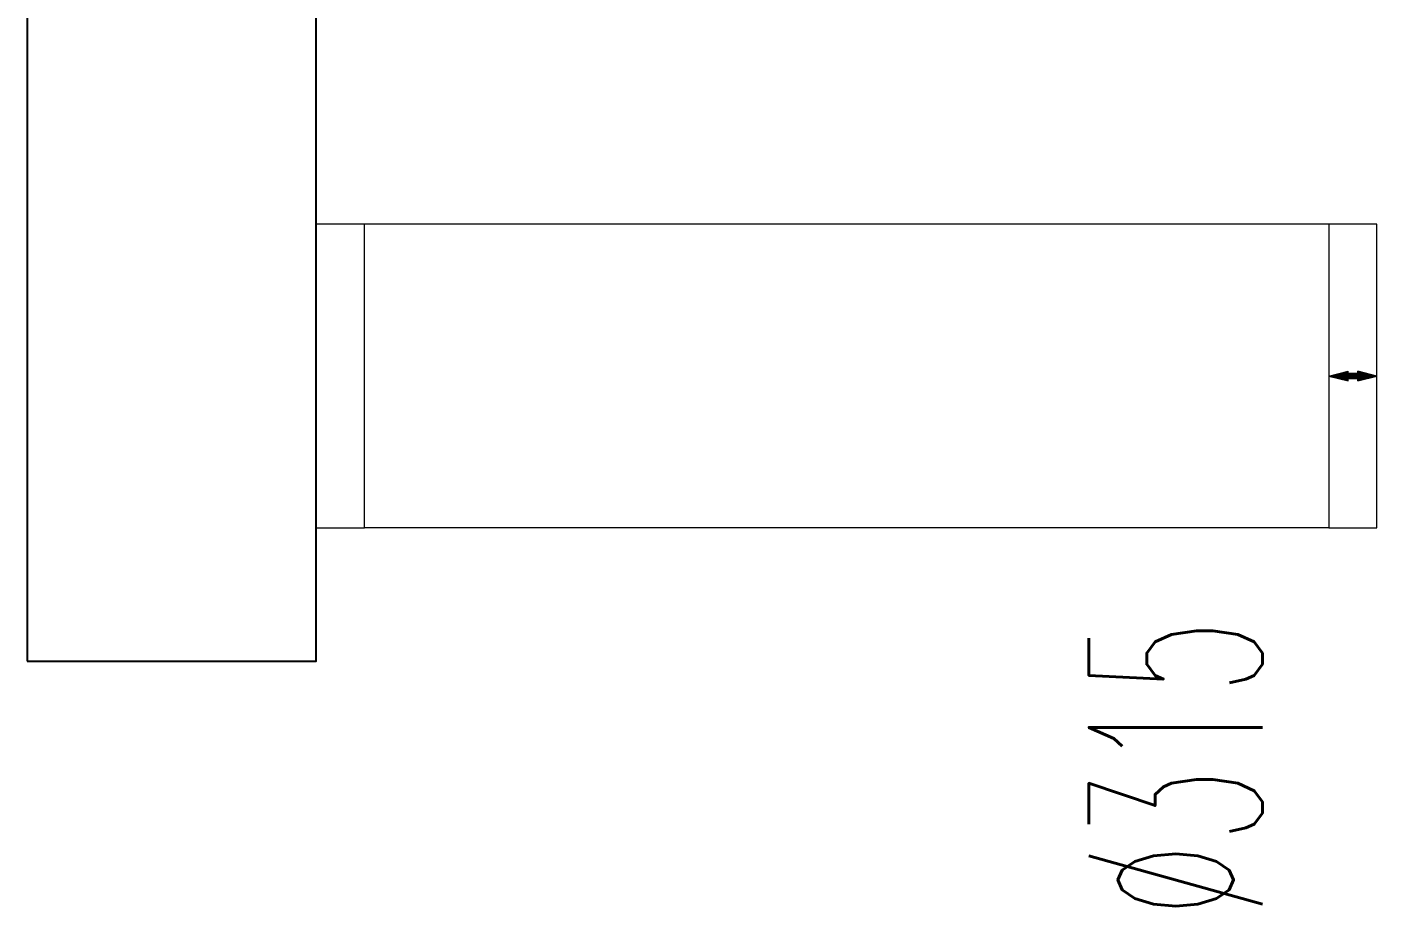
# Model space of a CAD drawing. Header units: inches. Extents: x -172 to 5713, y -54 to 3470.
# Drawn here: x 3646.1 to 3786.2, y 34.7 to 125.9 of the extents above; entities that cross this region are included whole.
import ezdxf
from ezdxf.enums import TextEntityAlignment as Align

# ---------------------------------------------------------------- set-up
doc = ezdxf.new("R2010")
doc.units = ezdxf.units.IN
doc.header["$MEASUREMENT"] = 0
doc.layers.add('MTY-UFLEME-KANALI', color=20, linetype='Continuous')
doc.layers.add('MTY-UFLEME-KANALI-Flex', color=21, linetype='ZIGZAG', lineweight=0)
doc.layers.add('VDI3805_Objects', color=7, linetype='Continuous', lineweight=0)
doc.styles.add('CAP', font='simplxtw.shx', dxfattribs={"width": 0.65})
doc.linetypes.add('ZIGZAG', pattern='A,0.0001,-0.2,[131,ltypeshp.shx,S=0.2,R=0,X=-0.2,Y=0],-0.4,[131,ltypeshp.shx,S=0.2,R=180.00002,X=0.2,Y=0],-0.2', length=0.8001)

# ---------------------------------------------------------------- blocks, each defined once
blk = doc.blocks.new('70205_970_01')
at = {"layer": 'VDI3805_Objects', "color": 3}
for p, q in [((0.4955, 0.005), (0.4755, 0)), ((0.4755, 0), (0.4955, 0.0049)), ((0.4755, 0), (0.4955, 0.0046)), ((0.4755, 0), (0.4955, 0.0042)), ((0.4755, 0), (0.4955, 0.0035)), ((0.4755, 0), (0.4955, 0.0028)), ((0.4755, 0), (0.4955, 0.0019)), ((0.4755, 0), (0.4955, 0.001)), ((0.4755, 0), (0.4955, 0)), ((0.4755, 0), (0.4955, -0.001)), ((0.4755, 0), (0.4955, -0.0019)), ((0.4755, 0), (0.4955, -0.0028)), ((0.4755, 0), (0.4955, -0.0035)), ((0.4755, 0), (0.4955, -0.0042)), ((0.4755, 0), (0.4955, -0.0046)), ((0.4755, 0), (0.4955, -0.0049)), ((0.4755, 0), (0.4955, -0.005)), ((0.4955, 0.005), (0.4955, 0.0049)), ((0.4955, 0.0049), (0.4955, 0.0046)), ((0.4955, 0.0046), (0.4955, 0.0042)), ((0.4955, 0.0042), (0.4955, 0.0035)), ((0.4955, 0.0035), (0.4955, 0.0028)), ((0.4955, 0.0028), (0.4955, 0.0019)), ((0.4955, 0.0025), (0.4955, 0.0023)), ((0.4955, 0.0025), (0.4955, 0.0025)), ((0.5055, 0.0025), (0.4955, 0.0025)), ((0.4955, 0.0025), (0.5055, 0.0025)), ((0.4955, 0.0023), (0.4955, 0.0021)), ((0.4955, 0.0023), (0.5055, 0.0023)), ((0.4955, 0.0021), (0.4955, 0.0018)), ((0.4955, 0.0021), (0.5055, 0.0021)), ((0.4955, 0.0019), (0.4955, 0.001)), ((0.4955, 0.0018), (0.4955, 0.0014)), ((0.4955, 0.0018), (0.5055, 0.0018)), ((0.4955, 0.0014), (0.4955, 0.001)), ((0.4955, 0.0014), (0.5055, 0.0014)), ((0.4955, 0.001), (0.4955, 0)), ((0.4955, 0.001), (0.4955, 0.0005)), ((0.4955, 0.001), (0.5055, 0.001)), ((0.4955, 0.0005), (0.4955, 0)), ((0.4955, 0.0005), (0.5055, 0.0005)), ((0.4955, 0), (0.4955, -0.001)), ((0.4955, 0), (0.4955, -0.0005)), ((0.4955, 0), (0.5055, 0)), ((0.5055, 0.0049), (0.5055, 0.005)), ((0.5255, 0), (0.5055, 0.005)), ((0.5055, 0.0049), (0.5055, 0.0046)), ((0.5255, 0), (0.5055, 0.0049)), ((0.5055, 0.0046), (0.5055, 0.0042)), ((0.5255, 0), (0.5055, 0.0046)), ((0.5055, 0.0042), (0.5055, 0.0035)), ((0.5255, 0), (0.5055, 0.0042)), ((0.5055, 0.0035), (0.5055, 0.0028)), ((0.5255, 0), (0.5055, 0.0035)), ((0.5055, 0.0028), (0.5055, 0.0019)), ((0.5255, 0), (0.5055, 0.0028)), ((0.5055, 0.0025), (0.5055, 0.0025)), ((0.5055, 0.0025), (0.5055, 0.0023)), ((0.5055, 0.0023), (0.5055, 0.0021)), ((0.5055, 0.0021), (0.5055, 0.0018)), ((0.5055, 0.0019), (0.5055, 0.001)), ((0.5255, 0), (0.5055, 0.0019)), ((0.5055, 0.0018), (0.5055, 0.0014)), ((0.5055, 0.0014), (0.5055, 0.001)), ((0.5055, 0.001), (0.5055, 0.0005)), ((0.5055, 0.001), (0.5055, 0)), ((0.5255, 0), (0.5055, 0.001)), ((0.5055, 0.0005), (0.5055, 0)), ((0.5055, 0), (0.5055, -0.0005)), ((0.5055, 0), (0.5055, -0.001)), ((0.5255, 0), (0.5055, 0)), ((0.5255, 0), (0.5055, -0.001)), ((0.5255, 0), (0.5055, -0.0019)), ((0.5255, 0), (0.5055, -0.0028)), ((0.5255, 0), (0.5055, -0.0035)), ((0.5255, 0), (0.5055, -0.0042)), ((0.5255, 0), (0.5055, -0.0046)), ((0.5255, 0), (0.5055, -0.0049)), ((0.5255, 0), (0.5055, -0.005)), ((0.4955, -0.0005), (0.4955, -0.001)), ((0.4955, -0.0005), (0.5055, -0.0005)), ((0.4955, -0.001), (0.4955, -0.0019)), ((0.4955, -0.001), (0.4955, -0.0014)), ((0.4955, -0.001), (0.5055, -0.001)), ((0.4955, -0.0014), (0.4955, -0.0018)), ((0.4955, -0.0014), (0.5055, -0.0014)), ((0.4955, -0.0018), (0.4955, -0.0021)), ((0.4955, -0.0018), (0.5055, -0.0018)), ((0.4955, -0.0019), (0.4955, -0.0028)), ((0.4955, -0.0021), (0.4955, -0.0023)), ((0.4955, -0.0021), (0.5055, -0.0021)), ((0.4955, -0.0023), (0.4955, -0.0025)), ((0.4955, -0.0023), (0.5055, -0.0023)), ((0.4955, -0.0025), (0.4955, -0.0025)), ((0.4955, -0.0025), (0.5055, -0.0025)), ((0.4955, -0.0025), (0.5055, -0.0025)), ((0.4955, -0.0028), (0.4955, -0.0035)), ((0.4955, -0.0035), (0.4955, -0.0042)), ((0.4955, -0.0042), (0.4955, -0.0046)), ((0.4955, -0.0046), (0.4955, -0.0049)), ((0.4955, -0.0049), (0.4955, -0.005)), ((0.5055, -0.0005), (0.5055, -0.001)), ((0.5055, -0.001), (0.5055, -0.0014)), ((0.5055, -0.001), (0.5055, -0.0019)), ((0.5055, -0.0014), (0.5055, -0.0018)), ((0.5055, -0.0018), (0.5055, -0.0021)), ((0.5055, -0.0019), (0.5055, -0.0028)), ((0.5055, -0.0021), (0.5055, -0.0023)), ((0.5055, -0.0023), (0.5055, -0.0025)), ((0.5055, -0.0025), (0.5055, -0.0025)), ((0.5055, -0.0028), (0.5055, -0.0035)), ((0.5055, -0.0035), (0.5055, -0.0042)), ((0.5055, -0.0042), (0.5055, -0.0046)), ((0.5055, -0.0046), (0.5055, -0.0049)), ((0.5055, -0.0049), (0.5055, -0.005))]:
    blk.add_line(p, q, dxfattribs=at)
blk = doc.blocks.new('A$C5CD23EDA')
at = {"layer": 'VDI3805_Objects', "xscale": 100, "yscale": 100, "zscale": 100}
blk.add_blockref('70205_970_01', (-31.15, 0), dxfattribs=at)
blk = doc.blocks.new('*U48')
at = {"layer": 'MTY-UFLEME-KANALI-Flex', "ltscale": 0.5}
for p, q in [((-15.75, 5), (-15.75, 105.06)), ((15.75, 5), (15.75, 105.06))]:
    blk.add_line(p, q, dxfattribs=at)
at = {"layer": 'MTY-UFLEME-KANALI-Flex', "linetype": 'ByBlock', "ltscale": 0.5}
for points in [[(15.75, 110.06), (-15.75, 110.06), (-15.75, 105.06), (15.75, 105.06)], [(15.75, 5), (-15.75, 5), (-15.75, 0), (15.75, 0)]]:
    blk.add_lwpolyline(points, close=True, dxfattribs=at)
at = {"layer": 'MTY-UFLEME-KANALI-Flex', "color": 7, "ltscale": 0.5, "style": 'CAP', "width": 0.5}
blk.add_attdef('X', text='', height=18, dxfattribs=at).set_placement((-40.68, 11.88), align=Align.CENTER)

msp = doc.modelspace()

# ---------------------------------------------------------------- linework, layer by layer
at = {"layer": 'MTY-UFLEME-KANALI'}
msp.add_lwpolyline([(3646.1, 60.11), (3676.1, 60.11), (3676.1, 652.01), (3646.1, 652.01)], close=True, dxfattribs=at)

# ---------------------------------------------------------------- block references
at = {"rotation": 90}
msp.add_blockref('*U48', (3786.16, 89.69), dxfattribs=at).add_auto_attribs({'X': '%%C315'})
at = {"layer": 'MTY-UFLEME-KANALI', "rotation": 180}
msp.add_blockref('A$C5CD23EDA', (3802.56, 89.69), dxfattribs=at)

doc.saveas('drawing.dxf')
